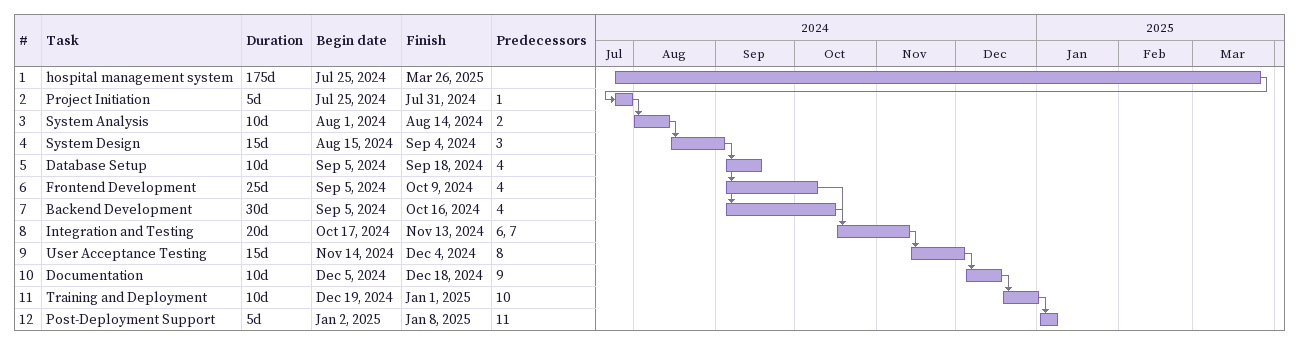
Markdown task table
| ID | Task | Duration | Start | Finish | Predecessors |
|---|---|---|---|---|---|
| 1 | hospital management system | 175d | 2024-07-25 | 2025-03-26 |  |
| 2 | Project Initiation | 5d | 2024-07-25 | 2024-07-31 | 1 |
| 3 | System Analysis | 10d | 2024-08-01 | 2024-08-14 | 2 |
| 4 | System Design | 15d | 2024-08-15 | 2024-09-04 | 3 |
| 5 | Database Setup | 10d | 2024-09-05 | 2024-09-18 | 4 |
| 6 | Frontend Development | 25d | 2024-09-05 | 2024-10-09 | 4 |
| 7 | Backend Development | 30d | 2024-09-05 | 2024-10-16 | 4 |
| 8 | Integration and Testing | 20d | 2024-10-17 | 2024-11-13 | 6, 7 |
| 9 | User Acceptance Testing | 15d | 2024-11-14 | 2024-12-04 | 8 |
| 10 | Documentation | 10d | 2024-12-05 | 2024-12-18 | 9 |
| 11 | Training and Deployment | 10d | 2024-12-19 | 2025-01-01 | 10 |
| 12 | Post-Deployment Support | 5d | 2025-01-02 | 2025-01-08 | 11 |
